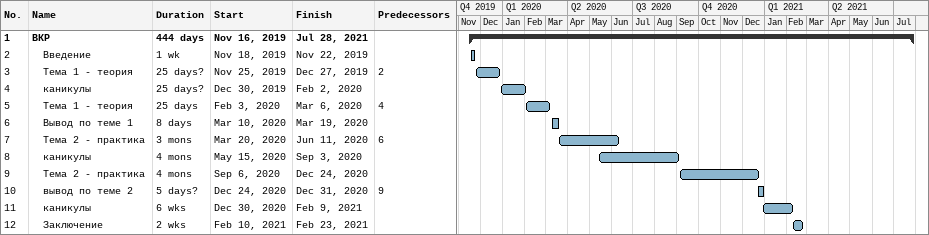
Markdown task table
| ID | Level | Task | Duration | Start | Finish | Predecessors |
|---|---|---|---|---|---|---|
| 1 | 1 | **ВКР** | 444d | 2019-11-16 | 2021-07-28 |  |
| 2 | 2 | Введение | 1w | 2019-11-18 | 2019-11-22 |  |
| 3 | 2 | Тема 1 - теория | 25d? | 2019-11-25 | 2019-12-27 | 2 |
| 4 | 2 | каникулы | 25d? | 2019-12-30 | 2020-02-02 |  |
| 5 | 2 | Тема 1 - теория | 25d | 2020-02-03 | 2020-03-06 | 4 |
| 6 | 2 | Вывод по теме 1 | 8d | 2020-03-10 | 2020-03-19 |  |
| 7 | 2 | Тема 2 - практика | 3mo | 2020-03-20 | 2020-06-11 | 6 |
| 8 | 2 | каникулы | 4mo | 2020-05-15 | 2020-09-03 |  |
| 9 | 2 | Тема 2 - практика | 4mo | 2020-09-06 | 2020-12-24 |  |
| 10 | 2 | вывод по теме 2 | 5d? | 2020-12-24 | 2020-12-31 | 9 |
| 11 | 2 | каникулы | 6w | 2020-12-30 | 2021-02-09 |  |
| 12 | 2 | Заключение | 2w | 2021-02-10 | 2021-02-23 |  |
